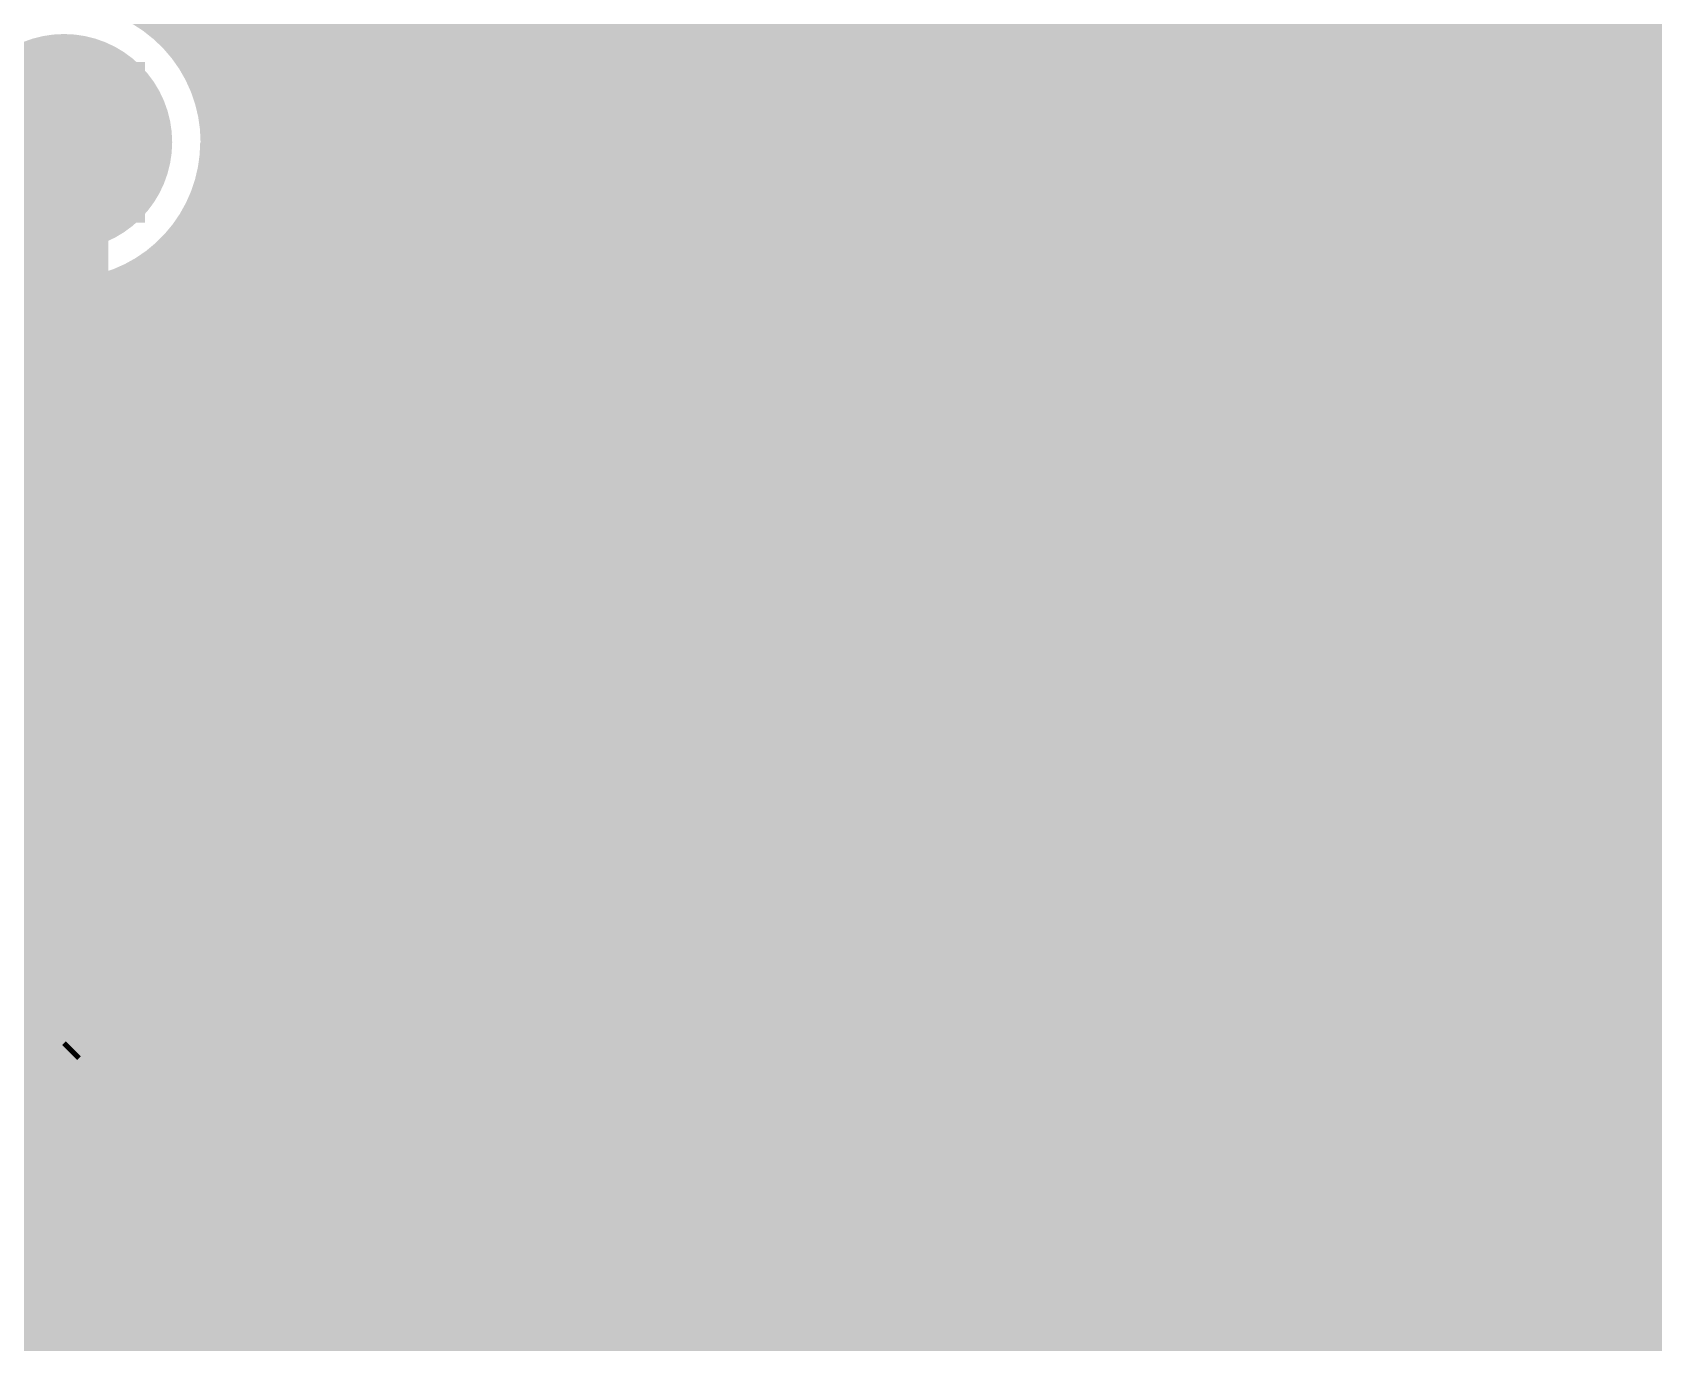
# Model space of a CAD drawing. Extents: x -5 to 208, y -5 to 206.
# Drawn here: x 170.14 to 181.75, y 192.33 to 201.72 of the extents above; entities that cross this region are included whole.
import ezdxf

# ---------------------------------------------------------------- set-up
doc = ezdxf.new("R2010")
doc.units = 0
doc.header["$MEASUREMENT"] = 0
doc.layers.get('0').update_dxf_attribs({"linetype": 'CONTINUOUS'})
for name, color, linetype in [('22-301-0_BOT', 7, 'CONTINUOUS'), ('22-301-0_DRD', 7, 'CONTINUOUS'), ('22-301-0_IN1', 1, 'CONTINUOUS'), ('22-301-0_IN2', 4, 'CONTINUOUS'), ('22-301-0_SMB', 3, 'CONTINUOUS'), ('22-301-0_SMT', 5, 'CONTINUOUS'), ('22-301-0_SST', 10, 'CONTINUOUS'), ('22-301-0_TOP', 14, 'CONTINUOUS'), ('THRUHOLE_TAP', 11, 'CONTINUOUS')]:
    doc.layers.add(name, color=color, linetype=linetype)

# ---------------------------------------------------------------- blocks, each defined once
blk = doc.blocks.new('ROUND_31')
at = {"const_width": 0.7747}
blk.add_lwpolyline([(-0.38735, 0, 1), (0.38735, 0, 1)], format="xyb", close=True, dxfattribs=at)
blk = doc.blocks.new('ROUND_66')
at = {"const_width": 0.35052}
blk.add_lwpolyline([(-0.17526, 0, 1), (0.17526, 0, 1)], format="xyb", close=True, dxfattribs=at)
blk = doc.blocks.new('ROUND_69')
at = {"const_width": 0.35052}
blk.add_lwpolyline([(-0.17526, 0, 1), (0.17526, 0, 1)], format="xyb", close=True, dxfattribs=at)
blk = doc.blocks.new('RECTANGLE_5')
blk.add_solid([(0.4064, 0.4826), (0.4064, -0.4826), (-0.4064, 0.4826), (-0.4064, -0.4826)])
blk = doc.blocks.new('RECTANGLE_6')
blk.add_solid([(0.4826, 0.4064), (0.4826, -0.4064), (-0.4826, 0.4064), (-0.4826, -0.4064)])
blk = doc.blocks.new('RECTANGLE_15')
blk.add_solid([(1.0795, 1.3716), (1.0795, -1.3716), (-1.0795, 1.3716), (-1.0795, -1.3716)])
blk = doc.blocks.new('RECTANGLE_33')
blk.add_solid([(0.29972, 0.52451), (0.29972, -0.52451), (-0.29972, 0.52451), (-0.29972, -0.52451)])
blk = doc.blocks.new('ROUND_74')
at = {"const_width": 0.10033}
blk.add_lwpolyline([(-0.050164, 0, 1), (0.050164, 0, 1)], format="xyb", close=True, dxfattribs=at)
blk = doc.blocks.new('ROUND_79')
at = {"const_width": 0.40005}
blk.add_lwpolyline([(-0.200024, 0, 1), (0.200024, 0, 1)], format="xyb", close=True, dxfattribs=at)

msp = doc.modelspace()

# ---------------------------------------------------------------- linework, layer by layer
at = {"layer": '22-301-0_BOT'}
for points, const_width in [([(171.47286, 203.073), (171.47286, 201.82586)], 0.254), ([(171.6024, 203.073), (171.6024, 190.2587)], 0.254), ([(171.831, 203.073), (171.831, 190.2587)], 0.254), ([(172.0596, 203.073), (172.0596, 190.2587)], 0.254), ([(172.2882, 203.073), (172.2882, 190.2587)], 0.254), ([(172.5168, 203.073), (172.5168, 190.2587)], 0.254), ([(172.7454, 203.073), (172.7454, 190.2587)], 0.254), ([(172.974, 203.073), (172.974, 190.2587)], 0.254), ([(173.2026, 203.073), (173.2026, 190.2587)], 0.254), ([(173.4312, 203.073), (173.4312, 190.2587)], 0.254), ([(173.6598, 203.073), (173.6598, 190.2587)], 0.254), ([(173.8884, 203.073), (173.8884, 190.2587)], 0.254), ([(174.117, 203.073), (174.117, 190.2587)], 0.254), ([(174.3456, 203.073), (174.3456, 190.2587)], 0.254), ([(174.5742, 203.073), (174.5742, 190.2587)], 0.254), ([(174.8028, 203.073), (174.8028, 190.2587)], 0.254), ([(175.0314, 203.073), (175.0314, 190.2587)], 0.254), ([(175.26, 203.073), (175.26, 190.2587)], 0.254), ([(175.4886, 203.073), (175.4886, 190.2587)], 0.254), ([(175.7172, 203.073), (175.7172, 190.4746)], 0.254), ([(175.9458, 203.073), (175.9458, 190.7032)], 0.254), ([(176.1744, 203.073), (176.1744, 190.9318)], 0.254), ([(176.403, 203.073), (176.403, 191.1604)], 0.254), ([(176.6316, 203.073), (176.6316, 191.389)], 0.254), ([(176.8602, 203.073), (176.8602, 191.6176)], 0.254), ([(177.0888, 203.073), (177.0888, 191.8462)], 0.254), ([(177.3174, 203.073), (177.3174, 192.0748)], 0.254), ([(177.546, 203.073), (177.546, 192.3034)], 0.254), ([(177.7746, 203.073), (177.7746, 192.532)], 0.254), ([(178.0032, 203.073), (178.0032, 192.7606)], 0.254), ([(178.2318, 203.073), (178.2318, 192.9892)], 0.254), ([(178.4604, 203.073), (178.4604, 193.2178)], 0.254), ([(178.689, 203.073), (178.689, 193.38036)], 0.254), ([(178.9176, 203.073), (178.9176, 193.4337)], 0.254), ([(179.1462, 203.073), (179.1462, 193.4337)], 0.254), ([(179.3748, 203.073), (179.3748, 193.4337)], 0.254), ([(179.6034, 203.073), (179.6034, 193.4337)], 0.254), ([(179.832, 203.073), (179.832, 193.4337)], 0.254), ([(180.0606, 203.073), (180.0606, 193.4337)], 0.254), ([(180.2892, 203.073), (180.2892, 193.4337)], 0.254), ([(180.5178, 203.073), (180.5178, 193.4337)], 0.254), ([(180.7464, 203.073), (180.7464, 193.4337)], 0.254), ([(180.975, 203.073), (180.975, 193.4337)], 0.254), ([(181.2036, 203.073), (181.2036, 193.4337)], 0.254), ([(181.4322, 203.073), (181.4322, 193.4337)], 0.254), ([(181.6608, 203.073), (181.6608, 193.4337)], 0.254), ([(171.47286, 201.82586), (171.01566, 201.82586)], 0.254), ([(195.834, 201.803), (171.0436, 201.803)], 0.254), ([(171.1452, 201.82586), (171.1452, 201.7141)], 0.254), ([(171.3738, 201.82586), (171.3738, 201.38644)], 0.254), ([(195.834, 201.5744), (171.26458, 201.5744)], 0.254), ([(195.834, 201.3458), (171.39158, 201.3458)], 0.254), ([(195.834, 201.1172), (171.45762, 201.1172)], 0.254), ([(195.834, 200.8886), (171.47286, 200.8886)], 0.254), ([(195.834, 200.66), (171.43984, 200.66)], 0.254), ([(171.3738, 200.47204), (171.3738, 190.2587)], 0.254), ([(195.834, 200.4314), (171.35348, 200.4314)], 0.254), ([(171.1452, 200.14438), (171.1452, 190.2587)], 0.254), ([(195.834, 200.2028), (171.19854, 200.2028)], 0.254), ([(170.9166, 199.97166), (170.9166, 190.2587)], 0.254), ([(195.834, 199.9742), (170.92168, 199.9742)], 0.254), ([(170.2308, 199.8345), (170.2308, 190.2587)], 0.254), ([(170.4594, 199.82942), (170.4594, 190.2587)], 0.254), ([(170.688, 199.8726), (170.688, 190.2587)], 0.254), ([(195.834, 199.7456), (109.5502, 199.7456)], 0.254), ([(195.834, 199.517), (109.26318, 199.517)], 0.254), ([(195.834, 199.2884), (109.21746, 199.2884)], 0.254), ([(195.834, 199.0598), (109.5248, 199.0598)], 0.254), ([(195.834, 198.8312), (109.70768, 198.8312)], 0.254), ([(195.834, 198.6026), (109.82198, 198.6026)], 0.254), ([(195.834, 198.374), (109.89056, 198.374)], 0.254), ([(195.834, 198.1454), (109.91342, 198.1454)], 0.254), ([(195.834, 197.9168), (109.89818, 197.9168)], 0.254), ([(195.834, 197.6882), (109.8423, 197.6882)], 0.254), ([(195.834, 197.4596), (109.73816, 197.4596)], 0.254), ([(195.834, 197.231), (109.57306, 197.231)], 0.254), ([(195.834, 197.0024), (109.30382, 197.0024)], 0.254), ([(195.834, 196.7738), (106.6927, 196.7738)], 0.254), ([(195.834, 196.5452), (106.6927, 196.5452)], 0.254), ([(195.834, 196.3166), (106.6927, 196.3166)], 0.254), ([(195.834, 196.088), (106.6927, 196.088)], 0.254), ([(195.834, 195.8594), (106.6927, 195.8594)], 0.254), ([(195.834, 195.6308), (106.6927, 195.6308)], 0.254), ([(195.834, 195.4022), (106.6927, 195.4022)], 0.254), ([(202.057, 195.1736), (106.6927, 195.1736)], 0.254), ([(202.057, 194.945), (106.6927, 194.945)], 0.254), ([(202.057, 194.7164), (106.6927, 194.7164)], 0.254), ([(202.057, 194.4878), (106.6927, 194.4878)], 0.254), ([(202.057, 194.2592), (106.6927, 194.2592)], 0.254), ([(202.057, 194.0306), (106.6927, 194.0306)], 0.254), ([(202.057, 193.802), (106.6927, 193.802)], 0.254), ([(133.985, 190.5), (162.433, 190.5), (163.322, 189.611), (175.768, 189.611), (178.943, 192.786), (203.2, 192.786), (203.962, 193.548)], 0.635), ([(202.057, 193.5734), (106.6927, 193.5734)], 0.254), ([(202.057, 193.4337), (178.943, 193.4337)], 0.254), ([(178.61534, 193.3448), (106.72318, 193.3448)], 0.254), ([(178.47818, 193.23558), (175.49876, 190.2587)], 0.254), ([(178.35626, 193.1162), (106.70032, 193.1162)], 0.254), ([(178.12766, 192.8876), (106.58856, 192.8876)], 0.254), ([(177.89906, 192.659), (106.2863, 192.659)], 0.254), ([(177.67046, 192.4304), (104.14508, 192.4304)], 0.254)]:
    msp.add_lwpolyline(points, dxfattribs=dict(at, const_width=const_width))
at = {"layer": '22-301-0_BOT', "const_width": 0.254}
for points in [[(171.47286, 200.92924, 0.2408009), (171.01496, 201.82489)], [(170.36796, 199.82688, 0.4142136), (171.47032, 200.92924)], [(169.3672, 200.46188, 0.2913182), (170.36796, 199.82434)], [(178.943, 193.4337, 0.1989129), (178.48501, 193.24399)], [(178.943, 193.4337, 0.1989129), (178.48501, 193.24399)]]:
    msp.add_lwpolyline(points, format="xyb", dxfattribs=at)
at = {"layer": '22-301-0_DRD', "const_width": 0.254}
for points in [[(170.36796, 201.56424), (170.36796, 200.29424)], [(171.00296, 200.92924), (169.73296, 200.92924)], [(174.371, 200.66), (173.99, 200.279)], [(174.879, 200.66), (174.371, 200.66)], [(175.26, 200.279), (174.879, 200.66)], [(173.99, 200.279), (173.99, 199.771)], [(175.26, 199.771), (175.26, 200.279)], [(173.99, 199.771), (174.371, 199.39)], [(174.879, 199.39), (175.26, 199.771)], [(174.371, 199.39), (174.879, 199.39)], [(173.8122, 194.818), (173.4312, 194.437)], [(173.8122, 194.818), (173.4312, 194.437)], [(173.8122, 194.818), (173.4312, 194.437)], [(174.3202, 194.818), (173.8122, 194.818)], [(174.3202, 194.818), (173.8122, 194.818)], [(174.3202, 194.818), (173.8122, 194.818)], [(174.7012, 194.437), (174.3202, 194.818)], [(174.7012, 194.437), (174.3202, 194.818)], [(174.7012, 194.437), (174.3202, 194.818)], [(175.768, 194.818), (175.387, 194.437)], [(175.768, 194.818), (175.387, 194.437)], [(176.276, 194.818), (175.768, 194.818)], [(176.276, 194.818), (175.768, 194.818)], [(176.657, 194.437), (176.276, 194.818)], [(176.657, 194.437), (176.276, 194.818)], [(173.4312, 194.437), (173.4312, 193.929)], [(173.4312, 194.437), (173.4312, 193.929)], [(173.4312, 194.437), (173.4312, 193.929)], [(174.7012, 193.929), (174.7012, 194.437)], [(174.7012, 193.929), (174.7012, 194.437)], [(174.7012, 193.929), (174.7012, 194.437)], [(175.387, 194.437), (175.387, 193.929)], [(175.387, 194.437), (175.387, 193.929)], [(176.657, 193.929), (176.657, 194.437)], [(176.657, 193.929), (176.657, 194.437)], [(173.4312, 193.929), (173.8122, 193.548)], [(173.4312, 193.929), (173.8122, 193.548)], [(173.4312, 193.929), (173.8122, 193.548)], [(174.3202, 193.548), (174.7012, 193.929)], [(174.3202, 193.548), (174.7012, 193.929)], [(174.3202, 193.548), (174.7012, 193.929)], [(175.387, 193.929), (175.768, 193.548)], [(175.387, 193.929), (175.768, 193.548)], [(176.276, 193.548), (176.657, 193.929)], [(176.276, 193.548), (176.657, 193.929)], [(173.8122, 193.548), (174.3202, 193.548)], [(173.8122, 193.548), (174.3202, 193.548)], [(173.8122, 193.548), (174.3202, 193.548)], [(175.768, 193.548), (176.276, 193.548)], [(175.768, 193.548), (176.276, 193.548)]]:
    msp.add_lwpolyline(points, dxfattribs=at)
at = {"layer": '22-301-0_IN1', "const_width": 0.254}
for points in [[(171.6532, 203.327), (171.6532, 167.259)], [(171.8818, 203.327), (171.8818, 167.259)], [(172.1104, 203.327), (172.1104, 167.259)], [(172.339, 203.327), (172.339, 167.259)], [(172.5676, 203.327), (172.5676, 167.259)], [(172.7962, 203.327), (172.7962, 167.259)], [(173.0248, 203.327), (173.0248, 169.8625)], [(173.2534, 203.327), (173.2534, 170.16476)], [(173.482, 203.327), (173.482, 170.27652)], [(173.7106, 203.327), (173.7106, 170.29938)], [(173.9392, 203.327), (173.9392, 170.24096)], [(174.1678, 203.327), (174.1678, 170.07332)], [(174.3964, 203.327), (174.3964, 167.259)], [(174.625, 203.327), (174.625, 167.259)], [(174.8536, 203.327), (174.8536, 167.259)], [(175.0822, 203.327), (175.0822, 167.259)], [(175.3108, 203.327), (175.3108, 167.259)], [(175.5394, 203.327), (175.5394, 167.259)], [(175.768, 203.327), (175.768, 167.259)], [(175.9966, 203.327), (175.9966, 167.259)], [(176.2252, 203.327), (176.2252, 167.259)], [(176.4538, 203.327), (176.4538, 167.259)], [(176.6824, 203.327), (176.6824, 167.259)], [(176.911, 203.327), (176.911, 167.259)], [(177.1396, 203.327), (177.1396, 164.846)], [(177.3682, 203.327), (177.3682, 164.846)], [(177.5968, 203.327), (177.5968, 164.846)], [(177.8254, 203.327), (177.8254, 170.00728)], [(178.054, 203.327), (178.054, 170.21556)], [(178.2826, 203.327), (178.2826, 170.29176)], [(178.5112, 203.327), (178.5112, 170.28922)], [(178.7398, 203.327), (178.7398, 170.20032)], [(178.9684, 203.327), (178.9684, 169.96918)], [(179.197, 203.327), (179.197, 164.846)], [(179.4256, 203.327), (179.4256, 164.846)], [(179.6542, 203.327), (179.6542, 164.846)], [(179.8828, 203.327), (179.8828, 164.846)], [(180.1114, 203.327), (180.1114, 164.846)], [(180.34, 203.327), (180.34, 178.74488)], [(180.5686, 203.327), (180.5686, 178.95316)], [(180.7972, 203.327), (180.7972, 179.02936)], [(181.0258, 203.327), (181.0258, 179.02682)], [(181.2544, 203.327), (181.2544, 178.93792)], [(181.483, 203.327), (181.483, 178.70678)], [(181.7116, 203.327), (181.7116, 164.846)], [(171.4246, 202.60564), (171.4246, 201.25182)], [(171.196, 202.1967), (171.196, 201.66076)], [(197.1548, 201.7522), (171.10456, 201.7522)], [(197.3834, 201.5236), (171.30014, 201.5236)], [(197.612, 201.295), (171.40936, 201.295)], [(197.8406, 201.0664), (171.46524, 201.0664)], [(198.0692, 200.8378), (171.46778, 200.8378)], [(198.2978, 200.6092), (171.4246, 200.6092)], [(171.4246, 200.60666), (171.4246, 167.259)], [(198.5264, 200.3806), (171.32554, 200.3806)], [(198.755, 200.152), (171.15282, 200.152)], [(171.196, 200.19772), (171.196, 167.259)], [(170.9674, 200.00214), (170.9674, 167.259)], [(170.7388, 199.89038), (170.7388, 167.259)], [(198.9836, 199.9234), (170.82262, 199.9234)], [(170.053, 199.8726), (170.053, 167.259)], [(170.2816, 199.82942), (170.2816, 167.259)], [(170.5102, 199.8345), (170.5102, 167.259)], [(199.2122, 199.6948), (109.4994, 199.6948)], [(199.4408, 199.4662), (109.1692, 199.4662)], [(199.644, 199.2376), (109.30382, 199.2376)], [(199.644, 199.009), (109.57306, 199.009)], [(199.644, 198.7804), (109.73816, 198.7804)], [(199.644, 198.5518), (109.8423, 198.5518)], [(199.644, 198.3232), (109.89818, 198.3232)], [(199.644, 198.0946), (109.91342, 198.0946)], [(199.644, 197.866), (109.89056, 197.866)], [(199.644, 197.6374), (109.82198, 197.6374)], [(199.644, 197.4088), (109.70768, 197.4088)], [(199.644, 197.1802), (109.5248, 197.1802)], [(199.644, 196.9516), (109.21746, 196.9516)], [(199.644, 196.723), (71.53402, 196.723)], [(199.644, 196.4944), (71.53656, 196.4944)], [(199.644, 196.2658), (71.46036, 196.2658)], [(199.644, 196.0372), (71.25208, 196.0372)], [(199.644, 195.8086), (67.691, 195.8086)], [(199.644, 195.58), (67.691, 195.58)], [(199.644, 195.3514), (67.691, 195.3514)], [(199.644, 195.1228), (98.81108, 195.1228)], [(199.644, 194.8942), (99.01936, 194.8942)], [(199.644, 194.6656), (99.09556, 194.6656)], [(199.644, 194.437), (99.09302, 194.437)], [(199.644, 194.2084), (99.00412, 194.2084)], [(199.644, 193.9798), (98.77298, 193.9798)], [(199.644, 193.7512), (106.54792, 193.7512)], [(199.644, 193.5226), (106.68508, 193.5226)], [(199.644, 193.294), (106.72572, 193.294)], [(199.644, 193.0654), (106.68508, 193.0654)], [(199.644, 192.8368), (106.54792, 192.8368)], [(199.644, 192.6082), (104.18318, 192.6082)], [(199.644, 192.3796), (104.12476, 192.3796)]]:
    msp.add_lwpolyline(points, dxfattribs=at)
for points in [[(171.47286, 200.92924, 0.2907538), (170.83786, 201.93)], [(170.36796, 199.82688, 0.4142136), (171.47032, 200.92924)], [(169.3672, 200.46188, 0.2913182), (170.36796, 199.82434)]]:
    msp.add_lwpolyline(points, format="xyb", dxfattribs=at)
at = {"layer": '22-301-0_IN2', "const_width": 0.254}
for points in [[(171.6532, 205.232), (171.6532, 179.9082)], [(171.8818, 205.232), (171.8818, 179.9082)], [(172.1104, 205.232), (172.1104, 179.9082)], [(172.339, 205.232), (172.339, 179.9082)], [(172.5676, 205.232), (172.5676, 179.9082)], [(172.7962, 205.232), (172.7962, 179.9082)], [(173.0248, 205.232), (173.0248, 179.9082)], [(173.2534, 205.232), (173.2534, 179.9082)], [(173.482, 205.232), (173.482, 179.9082)], [(173.7106, 205.232), (173.7106, 179.9082)], [(173.9392, 205.232), (173.9392, 179.9082)], [(174.1678, 205.232), (174.1678, 179.9082)], [(174.3964, 205.232), (174.3964, 179.9082)], [(174.625, 205.232), (174.625, 179.9082)], [(174.8536, 205.232), (174.8536, 179.9082)], [(175.0822, 205.232), (175.0822, 179.9082)], [(175.3108, 205.232), (175.3108, 179.9082)], [(176.911, 205.232), (176.911, 179.9082)], [(177.1396, 205.232), (177.1396, 179.9082)], [(177.3682, 205.232), (177.3682, 179.9082)], [(177.5968, 205.232), (177.5968, 179.9082)], [(177.8254, 205.232), (177.8254, 179.9082)], [(178.054, 205.232), (178.054, 179.9082)], [(178.2826, 205.232), (178.2826, 179.9082)], [(178.5112, 205.232), (178.5112, 179.9082)], [(178.7398, 205.232), (178.7398, 179.9082)], [(178.9684, 205.232), (178.9684, 179.9082)], [(179.197, 205.232), (179.197, 179.9082)], [(179.4256, 205.232), (179.4256, 179.9082)], [(179.6542, 205.232), (179.6542, 179.9082)], [(179.8828, 205.232), (179.8828, 179.9082)], [(180.1114, 205.232), (180.1114, 179.9082)], [(180.34, 205.232), (180.34, 179.9082)], [(180.5686, 205.232), (180.5686, 179.9082)], [(180.7972, 205.232), (180.7972, 179.9082)], [(181.0258, 205.232), (181.0258, 179.9082)], [(181.2544, 205.232), (181.2544, 179.9082)], [(181.483, 205.232), (181.483, 179.9082)], [(181.7116, 205.232), (181.7116, 179.9082)], [(175.5394, 204.76464), (175.5394, 179.9082)], [(176.6824, 204.44714), (176.6824, 179.9082)], [(175.768, 204.40142), (175.768, 179.9082)], [(176.4538, 204.29728), (176.4538, 179.9082)], [(175.9966, 204.27696), (175.9966, 179.9082)], [(176.2252, 204.24648), (176.2252, 179.9082)], [(171.4246, 202.60564), (171.4246, 201.25182)], [(171.196, 202.1967), (171.196, 201.66076)], [(199.644, 201.676), (171.1833, 201.676)], [(199.644, 201.4474), (171.34332, 201.4474)], [(199.644, 201.2188), (171.43476, 201.2188)], [(199.644, 200.9902), (171.47032, 200.9902)], [(199.644, 200.7616), (171.46016, 200.7616)], [(171.4246, 200.60666), (171.4246, 179.9082)], [(199.644, 200.533), (171.3992, 200.533)], [(199.644, 200.3044), (171.27728, 200.3044)], [(171.196, 200.19772), (171.196, 179.9082)], [(170.9674, 200.00214), (170.9674, 179.9082)], [(199.644, 200.0758), (171.069, 200.0758)], [(170.7388, 199.89038), (170.7388, 179.9082)], [(170.15206, 199.8472), (168.58488, 199.8472)], [(170.053, 199.8726), (170.053, 179.9082)], [(170.2816, 199.82942), (170.2816, 179.9082)], [(170.5102, 199.8345), (170.5102, 179.9082)], [(199.644, 199.8472), (170.58386, 199.8472)], [(199.644, 199.6186), (109.4105, 199.6186)], [(199.644, 199.39), (108.97616, 199.39)], [(199.644, 199.1614), (109.4105, 199.1614)], [(199.644, 198.9328), (109.63656, 198.9328)], [(199.644, 198.7042), (109.7788, 198.7042)], [(199.644, 198.4756), (109.86516, 198.4756)], [(199.644, 198.247), (109.90834, 198.247)], [(199.644, 198.0184), (109.91088, 198.0184)], [(199.644, 197.7898), (109.87278, 197.7898)], [(199.644, 197.5612), (109.7915, 197.5612)], [(199.644, 197.3326), (109.65434, 197.3326)], [(199.644, 197.104), (109.44098, 197.104)], [(199.644, 196.8754), (109.05236, 196.8754)], [(199.644, 196.6468), (71.54418, 196.6468)], [(199.644, 196.4182), (71.52132, 196.4182)], [(199.644, 196.1896), (71.40956, 196.1896)], [(199.644, 195.961), (71.1073, 195.961)], [(199.644, 195.7324), (67.691, 195.7324)], [(199.644, 195.5038), (67.691, 195.5038)], [(199.644, 195.2752), (67.691, 195.2752)], [(199.644, 195.0466), (98.90252, 195.0466)], [(199.644, 194.818), (99.05492, 194.818)], [(199.644, 194.5894), (99.10318, 194.5894)], [(199.644, 194.3608), (99.0727, 194.3608)], [(199.644, 194.1322), (98.95078, 194.1322)], [(199.644, 193.9036), (106.34472, 193.9036)], [(199.644, 193.675), (106.60888, 193.675)], [(199.644, 193.4464), (106.70794, 193.4464)], [(199.644, 193.2178), (106.72064, 193.2178)], [(199.644, 192.9892), (106.65206, 192.9892)], [(199.644, 192.7606), (106.46664, 192.7606)], [(199.644, 192.532), (104.17302, 192.532)], [(199.644, 192.3034), (104.08412, 192.3034)]]:
    msp.add_lwpolyline(points, dxfattribs=at)
for points in [[(171.47286, 200.92924, 0.2907538), (170.83786, 201.93)], [(170.36796, 199.82688, 0.4142136), (171.47032, 200.92924)], [(169.3672, 200.46188, 0.2913182), (170.36796, 199.82434)]]:
    msp.add_lwpolyline(points, format="xyb", dxfattribs=at)
at = {"layer": '22-301-0_SST'}
for points, const_width in [([(171.8691, 204.92974), (160.37052, 204.92974), (160.37052, 199.17918), (172.36948, 199.17918), (172.36948, 204.92974), (171.8691, 204.92974)], 0.19812), ([(175.4505, 200.4695), (175.4505, 203.3905), (173.8122, 203.3905), (173.8122, 200.4695), (175.4505, 200.4695)], 0.1524), ([(174.68342, 201.68108), (174.68342, 201.32548), (174.51324, 201.26706), (174.34306, 201.26706), (174.17542, 201.32548), (174.17542, 201.68108), (174.34306, 201.7395), (174.51324, 201.7395), (175.19142, 201.50328)], 0.1524), ([(177.09642, 201.27468), (176.7586, 201.27468), (176.08042, 201.51344), (176.7586, 201.74966), (177.09642, 201.74966)], 0.1524), ([(170.87342, 201.42962), (169.87266, 200.42886)], 0.14986), ([(170.87342, 200.42886), (170.87342, 201.42962), (169.87266, 201.42962), (169.87266, 200.42886), (170.87342, 200.42886)], 0.14986), ([(169.87266, 201.42962), (170.87342, 200.42886)], 0.14986), ([(172.1358, 200.92924), (172.1358, 199.67702)], 0.14986), ([(172.38726, 200.92924), (172.1358, 200.92924)], 0.14986), ([(172.20692, 200.92924), (172.20692, 199.67702)], 0.14986), ([(172.34154, 200.92924), (172.34154, 199.67702)], 0.14986), ([(172.38726, 200.92924), (172.38726, 199.67702)], 0.14986), ([(176.92878, 200.43648), (177.09642, 200.49744), (177.09642, 200.85304), (176.92878, 200.91146), (176.7586, 200.91146), (176.58842, 200.85304), (176.58842, 200.49744), (176.42078, 200.43648), (176.2506, 200.43648), (176.08042, 200.49744), (176.08042, 200.85304), (176.2506, 200.91146)], 0.1524), ([(172.38726, 200.82002), (172.1358, 200.82002)], 0.14986), ([(172.38726, 200.68794), (172.1358, 200.68794)], 0.14986), ([(172.38726, 200.55332), (172.1358, 200.55332)], 0.14986), ([(172.38726, 200.4187), (172.1358, 200.4187)], 0.14986), ([(172.38726, 200.28408), (172.1358, 200.28408)], 0.14986), ([(172.38726, 200.14946), (172.1358, 200.14946)], 0.14986), ([(176.08042, 199.59828), (176.08042, 200.07326), (176.7586, 199.59828), (176.92878, 199.59828), (177.09642, 199.65924), (177.09642, 200.01484), (176.92878, 200.07326)], 0.1524), ([(172.38726, 200.01738), (172.1358, 200.01738)], 0.14986), ([(172.38726, 199.88276), (172.1358, 199.88276)], 0.14986), ([(172.38726, 199.74814), (172.1358, 199.74814)], 0.14986), ([(160.37052, 199.67956), (172.36948, 199.67956)], 0.14986), ([(172.38726, 199.67702), (172.1358, 199.67702)], 0.14986), ([(176.58842, 199.17664), (176.58842, 198.82104), (176.42078, 198.76008), (176.2506, 198.76008), (176.08042, 198.82104), (176.08042, 199.17664), (176.2506, 199.23506), (176.42078, 199.23506), (177.09642, 198.99884)], 0.1524), ([(170.37304, 199.17918), (169.37228, 199.17918), (169.37228, 198.92772), (163.36772, 198.92772), (163.36772, 199.17918)], 0.19812), ([(171.62526, 199.17918), (171.12488, 199.17918), (171.12488, 198.92772)], 0.14986), ([(171.62526, 199.13346), (171.12488, 199.13346)], 0.14986), ([(171.19346, 199.17918), (171.19346, 198.92772)], 0.14986), ([(171.32808, 199.17918), (171.32808, 198.92772)], 0.14986), ([(171.4627, 199.17918), (171.4627, 198.92772)], 0.14986), ([(171.59732, 199.17918), (171.59732, 198.92772)], 0.14986), ([(171.62526, 199.17918), (171.62526, 198.92772)], 0.14986), ([(171.62526, 198.99884), (171.12488, 198.99884)], 0.14986), ([(171.62526, 198.92772), (171.12488, 198.92772)], 0.14986), ([(171.79544, 194.21856), (176.149, 194.21602), (177.7873, 194.21602), (177.7873, 198.21398), (170.6626, 198.2216), (170.2054, 197.7644), (170.2054, 194.564), (170.6372, 194.2084), (171.79544, 194.21856)], 0.1524), ([(173.1772, 194.2592), (173.1772, 198.1962)], 0.1524), ([(170.434, 197.9422), (170.2562, 197.7644)], 0.1524), ([(170.434, 197.8406), (170.3324, 197.8406)], 0.1524), ([(170.3578, 197.866), (170.3578, 194.48018)], 0.1524), ([(170.434, 197.9422), (170.434, 194.437)], 0.1524), ([(170.2562, 197.7644), (170.2562, 194.564), (170.4086, 194.437), (170.4594, 194.3608), (170.5102, 194.31)], 0.1524), ([(179.7685, 196.48932), (179.7685, 197.12432), (179.451, 197.75932), (179.24018, 197.75932), (178.92268, 197.12432), (178.92268, 196.48932)], 0.254), ([(181.229, 197.5485), (181.12232, 197.75932), (180.48732, 197.75932), (180.38318, 197.5485), (180.38318, 197.33768), (180.48732, 197.12432), (181.12232, 197.12432), (181.229, 196.9135), (181.229, 196.70268), (181.12232, 196.48932), (180.48732, 196.48932), (180.38318, 196.70268)], 0.254), ([(182.6895, 197.5485), (182.58282, 197.75932), (181.94782, 197.75932), (181.84368, 197.5485), (181.84368, 197.33768), (181.94782, 197.12432), (182.58282, 197.12432), (182.6895, 196.9135), (182.6895, 196.70268), (182.58282, 196.48932), (181.94782, 196.48932), (181.84368, 196.70268)], 0.254), ([(170.434, 197.70344), (170.2562, 197.70344)], 0.1524), ([(170.434, 197.56628), (170.2562, 197.56628)], 0.1524), ([(170.434, 197.42912), (170.2562, 197.42912)], 0.1524), ([(170.434, 197.29196), (170.2562, 197.29196)], 0.1524), ([(170.434, 197.1548), (170.2562, 197.1548)], 0.1524), ([(170.434, 197.01764), (170.2562, 197.01764)], 0.1524), ([(179.7685, 196.9135), (178.92268, 196.9135)], 0.254), ([(170.434, 196.88048), (170.2562, 196.88048)], 0.1524), ([(170.434, 196.74332), (170.2562, 196.74332)], 0.1524), ([(170.434, 196.60616), (170.2562, 196.60616)], 0.1524), ([(170.434, 196.469), (170.2562, 196.469)], 0.1524), ([(170.434, 196.33184), (170.2562, 196.33184)], 0.1524), ([(170.434, 196.19468), (170.2562, 196.19468)], 0.1524), ([(170.434, 196.05752), (170.2562, 196.05752)], 0.1524), ([(170.434, 195.92036), (170.2562, 195.92036)], 0.1524), ([(181.1655, 195.6435), (181.05882, 195.85432), (180.42382, 195.85432), (180.31968, 195.6435), (180.31968, 195.43268), (180.42382, 195.21932), (181.05882, 195.21932), (181.1655, 195.0085), (181.1655, 194.79768), (181.05882, 194.58432), (180.42382, 194.58432), (180.31968, 194.79768)], 0.254), ([(182.626, 194.79768), (182.51932, 194.58432), (181.88432, 194.58432), (181.78018, 194.79768), (181.78018, 195.6435), (181.88432, 195.85432), (182.51932, 195.85432), (182.626, 195.6435)], 0.254), ([(170.434, 195.7832), (170.2562, 195.7832)], 0.1524), ([(170.434, 195.64604), (170.2562, 195.64604)], 0.1524), ([(170.434, 195.50888), (170.2562, 195.50888)], 0.1524), ([(170.434, 195.37172), (170.2562, 195.37172)], 0.1524), ([(170.434, 195.23456), (170.2562, 195.23456)], 0.1524), ([(170.434, 195.0974), (170.2562, 195.0974)], 0.1524), ([(170.434, 194.96024), (170.2562, 194.96024)], 0.1524), ([(170.434, 194.82308), (170.2562, 194.82308)], 0.1524), ([(170.434, 194.68592), (170.2562, 194.68592)], 0.1524), ([(171.06646, 194.62496), (170.815, 194.62496)], 0.1524), ([(170.8912, 194.68084), (170.8912, 194.39382)], 0.1524), ([(171.02836, 194.66306), (171.02836, 194.4116)], 0.1524), ([(170.434, 194.54876), (170.27398, 194.54876)], 0.1524), ([(171.08424, 194.4878), (170.79722, 194.4878)], 0.1524), ([(170.434, 194.437), (170.4086, 194.4116)], 0.1524), ([(170.4086, 194.4116), (170.5102, 194.31)], 0.1524), ([(174.8155, 193.8655), (171.8945, 193.8655), (171.8945, 192.2272), (174.8155, 192.2272), (174.8155, 193.8655)], 0.1524), ([(175.0695, 193.8655), (175.0695, 190.9445), (176.7078, 190.9445), (176.7078, 193.8655), (175.0695, 193.8655)], 0.1524), ([(177.68316, 192.88506), (177.62474, 192.71742), (177.26914, 192.71742), (177.21072, 192.88506), (177.21072, 193.56324), (177.26914, 193.73342), (177.62474, 193.73342), (177.68316, 193.56324)], 0.1524), ([(178.52136, 192.71742), (178.04892, 192.71742), (178.52136, 193.39306), (178.52136, 193.56324), (178.46294, 193.73342), (178.10734, 193.73342), (178.04892, 193.56324)], 0.1524), ([(179.00396, 192.71742), (179.35956, 193.73342), (178.88712, 193.73342)], 0.1524), ([(180.02758, 193.25336), (179.8574, 193.31432), (179.8574, 193.66992), (180.02758, 193.72834), (180.70576, 193.72834), (180.8734, 193.66992), (180.8734, 193.31432), (180.70576, 193.25336)], 0.1524), ([(171.42968, 193.3194), (171.42968, 193.3702), (171.37888, 193.3702), (168.97858, 193.3702), (168.93032, 193.3702), (168.93032, 193.3194)], 0.1524), ([(171.42968, 193.3194), (171.42968, 190.2206)], 0.1524), ([(179.8574, 192.41516), (179.8574, 192.89014), (180.53558, 192.41516), (180.70576, 192.41516), (180.8734, 192.47612), (180.8734, 192.83172), (180.70576, 192.89014)], 0.1524)]:
    msp.add_lwpolyline(points, dxfattribs=dict(at, const_width=const_width))
at = {"layer": '22-301-0_SST', "const_width": 0.1524}
for points in [[(170.942, 194.691, 0.4142136), (170.7896, 194.5386)], [(171.0944, 194.5386, 0.4142136), (170.942, 194.691)], [(170.7896, 194.5386, 0.4142136), (170.942, 194.3862)], [(170.942, 194.3862, 0.4142136), (171.0944, 194.5386)], [(171.42968, 193.3194, 0.4142136), (171.37888, 193.3702)]]:
    msp.add_lwpolyline(points, format="xyb", dxfattribs=at)
at = {"layer": '22-301-0_TOP'}
for points, const_width in [([(178.3334, 205.867), (178.3334, 189.8396)], 0.254), ([(178.562, 205.867), (178.562, 189.8396)], 0.254), ([(176.1998, 196.215), (176.1998, 204.9272)], 1.27), ([(176.1998, 196.215), (176.1998, 204.9272)], 1.27), ([(177.3428, 204.84592), (177.3428, 198.0946)], 0.254), ([(177.419, 204.84846), (177.419, 198.0946)], 0.254), ([(177.6476, 204.84846), (177.6476, 198.0946)], 0.254), ([(177.8762, 204.84846), (177.8762, 189.8396)], 0.254), ([(178.1048, 204.851), (178.1048, 189.8396)], 0.254), ([(173.3042, 203.7334), (173.3042, 198.0946)], 0.254), ([(173.5328, 203.5048), (173.5328, 194.0306)], 0.254), ([(171.7802, 196.215), (172.466, 196.9008), (172.466, 202.184), (171.71924, 202.92822), (170.36796, 202.92822)], 0.635), ([(178.7906, 203.09332), (178.7906, 189.8396)], 0.254), ([(179.0192, 203.09332), (179.0192, 189.8396)], 0.254), ([(179.2478, 203.09332), (179.2478, 185.9915)], 0.254), ([(179.4764, 203.09332), (179.4764, 186.10326)], 0.254), ([(179.705, 203.09332), (179.705, 186.33186)], 0.254), ([(179.9336, 203.09332), (179.9336, 186.56046)], 0.254), ([(180.1622, 203.09332), (180.1622, 186.78906)], 0.254), ([(180.3908, 203.09332), (180.3908, 187.01766)], 0.254), ([(180.6194, 203.09332), (180.6194, 187.24626)], 0.254), ([(180.848, 203.09332), (180.848, 187.47486)], 0.254), ([(181.0766, 203.09332), (181.0766, 187.70346)], 0.254), ([(181.3052, 203.09332), (181.3052, 187.93206)], 0.254), ([(181.5338, 203.09332), (181.5338, 188.08192)], 0.254), ([(181.58968, 203.09332), (181.58968, 200.68032)], 0.254), ([(173.2915, 202.184), (173.2915, 198.0946)], 0.254), ([(173.6344, 202.1332), (173.6344, 201.7268)], 0.254), ([(173.6344, 201.6252), (173.2915, 201.6252)], 0.254), ([(173.6344, 201.7268), (173.6344, 200.3044)], 0.254), ([(181.58968, 201.6252), (177.3428, 201.6252)], 0.254), ([(173.6344, 201.3966), (173.2915, 201.3966)], 0.254), ([(174.625, 201.2188), (174.625, 200.025)], 0.635), ([(181.58968, 201.3966), (177.3428, 201.3966)], 0.254), ([(173.6344, 201.168), (173.2915, 201.168)], 0.254), ([(173.6344, 201.2188), (174.625, 201.2188)], 0.254), ([(174.625, 200.3044), (174.625, 201.2188)], 0.254), ([(181.58968, 201.168), (177.3428, 201.168)], 0.254), ([(166.6748, 196.215), (167.3098, 196.85), (167.3098, 196.9008), (170.36796, 199.95896), (170.36796, 200.92924)], 0.635), ([(173.6344, 200.9394), (173.2915, 200.9394)], 0.254), ([(181.58968, 200.9394), (177.3428, 200.9394)], 0.254), ([(173.6344, 200.7108), (173.2915, 200.7108)], 0.254), ([(181.58968, 200.7108), (177.3428, 200.7108)], 0.254), ([(193.71818, 200.68032), (181.58968, 200.68032)], 0.254), ([(181.7624, 200.68032), (181.7624, 188.14288)], 0.254), ([(173.6344, 200.4822), (173.2915, 200.4822)], 0.254), ([(197.739, 200.4822), (177.3428, 200.4822)], 0.254), ([(175.0568, 200.2536), (173.2915, 200.2536)], 0.254), ([(175.0568, 200.3044), (173.6344, 200.3044)], 0.254), ([(173.7614, 200.3044), (173.7614, 194.0306)], 0.254), ([(173.99, 200.3044), (173.99, 194.0306)], 0.254), ([(174.2186, 200.3044), (174.2186, 194.0306)], 0.254), ([(174.4472, 200.3044), (174.4472, 194.0306)], 0.254), ([(174.6758, 200.3044), (174.6758, 198.0946)], 0.254), ([(174.9044, 200.3044), (174.9044, 198.0946)], 0.254), ([(175.0568, 200.3044), (175.0568, 198.0946)], 0.254), ([(175.0568, 200.3044), (175.0568, 198.0946)], 0.254), ([(197.739, 200.2536), (177.3428, 200.2536)], 0.254), ([(175.0568, 200.025), (173.2915, 200.025)], 0.254), ([(197.739, 200.025), (177.3428, 200.025)], 0.254), ([(175.0568, 199.7964), (173.2915, 199.7964)], 0.254), ([(197.739, 199.7964), (177.3428, 199.7964)], 0.254), ([(175.0568, 199.5678), (173.2915, 199.5678)], 0.254), ([(197.739, 199.5678), (177.3428, 199.5678)], 0.254), ([(175.0568, 199.3392), (173.2915, 199.3392)], 0.254), ([(197.739, 199.3392), (177.3428, 199.3392)], 0.254), ([(175.0568, 199.1106), (173.2915, 199.1106)], 0.254), ([(197.739, 199.1106), (177.3428, 199.1106)], 0.254), ([(175.0568, 198.882), (173.2915, 198.882)], 0.254), ([(197.739, 198.882), (177.3428, 198.882)], 0.254), ([(175.0568, 198.6534), (173.2915, 198.6534)], 0.254), ([(197.739, 198.6534), (177.3428, 198.6534)], 0.254), ([(175.0568, 198.4248), (173.2915, 198.4248)], 0.254), ([(197.739, 198.4248), (177.3428, 198.4248)], 0.254), ([(175.0568, 198.1962), (173.2915, 198.1962)], 0.254), ([(197.739, 198.1962), (177.3428, 198.1962)], 0.254), ([(173.3677, 198.0946), (173.2915, 198.0946)], 0.254), ([(173.3677, 198.0946), (173.3677, 195.79844)], 0.254), ([(174.6123, 198.0946), (174.6123, 194.3354)], 0.254), ([(175.0568, 198.0946), (174.6123, 198.0946)], 0.254), ([(177.7873, 198.0946), (177.3428, 198.0946)], 0.254), ([(177.7873, 198.0946), (177.7873, 194.3354)], 0.254), ([(174.6123, 197.9676), (173.3677, 197.9676)], 0.254), ([(197.739, 197.9676), (177.7873, 197.9676)], 0.254), ([(174.6123, 197.739), (173.3677, 197.739)], 0.254), ([(197.739, 197.739), (177.7873, 197.739)], 0.254), ([(174.6123, 197.5104), (173.3677, 197.5104)], 0.254), ([(197.739, 197.5104), (177.7873, 197.5104)], 0.254), ([(174.6123, 197.2818), (173.3677, 197.2818)], 0.254), ([(197.739, 197.2818), (177.7873, 197.2818)], 0.254), ([(174.6123, 197.0532), (173.3677, 197.0532)], 0.254), ([(197.739, 197.0532), (177.7873, 197.0532)], 0.254), ([(174.6123, 196.8246), (173.3677, 196.8246)], 0.254), ([(197.739, 196.8246), (177.7873, 196.8246)], 0.254), ([(174.6123, 196.596), (173.3677, 196.596)], 0.254), ([(197.739, 196.596), (177.7873, 196.596)], 0.254), ([(172.6438, 193.04), (172.6438, 195.4022), (171.831, 196.215), (171.7802, 196.215)], 0.635), ([(174.6123, 196.3674), (173.3677, 196.3674)], 0.254), ([(197.739, 196.3674), (177.7873, 196.3674)], 0.254), ([(174.6123, 196.1388), (173.3677, 196.1388)], 0.254), ([(197.739, 196.1388), (177.7873, 196.1388)], 0.254), ([(174.6123, 195.9102), (173.3677, 195.9102)], 0.254), ([(200.0504, 195.9102), (177.7873, 195.9102)], 0.254), ([(174.6123, 195.6816), (173.42104, 195.6816)], 0.254), ([(200.0504, 195.6816), (177.7873, 195.6816)], 0.254), ([(174.6123, 195.453), (173.46676, 195.453)], 0.254), ([(173.4693, 195.4022), (173.4693, 194.0306)], 0.254), ([(200.0504, 195.453), (177.7873, 195.453)], 0.254), ([(174.6123, 195.2244), (173.4693, 195.2244)], 0.254), ([(200.0504, 195.2244), (177.7873, 195.2244)], 0.254), ([(174.6123, 194.9958), (173.4693, 194.9958)], 0.254), ([(200.0504, 194.9958), (177.7873, 194.9958)], 0.254), ([(174.6123, 194.7672), (173.4693, 194.7672)], 0.254), ([(200.0504, 194.7672), (177.7873, 194.7672)], 0.254), ([(174.6123, 194.5386), (173.4693, 194.5386)], 0.254), ([(200.0504, 194.5386), (177.7873, 194.5386)], 0.254), ([(200.0504, 194.31), (173.4693, 194.31)], 0.254), ([(174.0662, 194.183), (174.0662, 193.04)], 0.635), ([(174.0662, 194.183), (174.0662, 193.04)], 0.635), ([(174.0662, 193.04), (174.0662, 194.183)], 0.635), ([(177.7873, 194.3354), (174.6123, 194.3354)], 0.254), ([(174.6758, 194.3354), (174.6758, 194.0306)], 0.254), ([(174.9044, 194.3354), (174.9044, 194.0306)], 0.254), ([(175.133, 194.3354), (175.133, 194.0306)], 0.254), ([(175.3616, 194.3354), (175.3616, 194.0306)], 0.254), ([(175.5902, 194.3354), (175.5902, 194.0306)], 0.254), ([(175.895, 193.1162), (176.022, 193.2432), (176.022, 194.183)], 0.635), ([(176.022, 194.183), (176.022, 193.2432), (175.895, 193.1162)], 0.635), ([(175.8188, 194.3354), (175.8188, 194.0306)], 0.254), ([(176.0474, 194.3354), (176.0474, 194.0306)], 0.254), ([(176.276, 194.3354), (176.276, 194.0306)], 0.254), ([(176.5046, 194.3354), (176.5046, 194.0306)], 0.254), ([(176.7332, 194.3354), (176.7332, 194.0306)], 0.254), ([(176.9618, 194.3354), (176.9618, 189.8396)], 0.254), ([(177.1904, 194.3354), (177.1904, 189.8396)], 0.254), ([(177.419, 194.3354), (177.419, 189.8396)], 0.254), ([(177.6476, 194.3354), (177.6476, 189.8396)], 0.254), ([(200.0504, 194.0814), (173.4693, 194.0814)], 0.254), ([(173.5582, 194.0306), (173.4693, 194.0306)], 0.254), ([(174.9044, 194.0306), (173.5582, 194.0306)], 0.254), ([(174.0662, 194.0306), (174.0662, 193.04)], 0.254), ([(174.9806, 194.0306), (174.9044, 194.0306)], 0.254), ([(176.8856, 194.0306), (174.9806, 194.0306)], 0.254), ([(175.895, 194.0306), (175.895, 193.1162)], 0.254), ([(176.8856, 194.0306), (176.8856, 192.6082)], 0.254), ([(200.0504, 193.8528), (176.8856, 193.8528)], 0.254), ([(203.10856, 193.6242), (176.8856, 193.6242)], 0.254), ([(170.68038, 193.294), (172.3898, 193.294), (172.6438, 193.04)], 0.635), ([(203.11872, 193.3956), (176.8856, 193.3956)], 0.254), ([(203.1365, 193.167), (176.8856, 193.167)], 0.254), ([(176.8856, 193.1162), (175.895, 193.1162)], 0.254), ([(203.1365, 192.9384), (176.8856, 192.9384)], 0.254), ([(203.1365, 192.7098), (176.8856, 192.7098)], 0.254), ([(176.8856, 192.6082), (176.8856, 192.2018)], 0.254), ([(203.1365, 192.4812), (176.8856, 192.4812)], 0.254), ([(200.0504, 192.2526), (176.8856, 192.2526)], 0.254)]:
    msp.add_lwpolyline(points, dxfattribs=dict(at, const_width=const_width))
at = {"layer": '22-301-0_TOP', "const_width": 0.254}
msp.add_lwpolyline([(173.4693, 195.4022, 0.1258634), (173.36792, 195.79856)], format="xyb", dxfattribs=at)

# ---------------------------------------------------------------- block references
at = {"layer": '22-301-0_BOT'}
for name, p in [('ROUND_31', (170.36796, 200.92924)), ('ROUND_66', (174.625, 200.025)), ('ROUND_66', (174.0662, 194.183)), ('ROUND_66', (176.022, 194.183))]:
    msp.add_blockref(name, p, dxfattribs=at)
at = {"layer": '22-301-0_IN1'}
for name, p in [('ROUND_31', (170.36796, 200.92924)), ('ROUND_66', (174.625, 200.025)), ('ROUND_66', (174.0662, 194.183)), ('ROUND_66', (176.022, 194.183))]:
    msp.add_blockref(name, p, dxfattribs=at)
at = {"layer": '22-301-0_IN2'}
for name, p in [('ROUND_31', (170.36796, 200.92924)), ('ROUND_69', (174.625, 200.025)), ('ROUND_69', (174.0662, 194.183)), ('ROUND_69', (176.022, 194.183))]:
    msp.add_blockref(name, p, dxfattribs=at)
at = {"layer": '22-301-0_SMB'}
msp.add_blockref('ROUND_31', (170.36796, 200.92924), dxfattribs=at)
at = {"layer": '22-301-0_SMT'}
for name, p in [('ROUND_31', (170.36796, 200.92924)), ('RECTANGLE_6', (174.625, 201.2188)), ('RECTANGLE_15', (171.7802, 196.215)), ('RECTANGLE_15', (176.1998, 196.215)), ('RECTANGLE_33', (170.68038, 193.294)), ('RECTANGLE_5', (172.6438, 193.04)), ('RECTANGLE_5', (174.0662, 193.04)), ('RECTANGLE_6', (175.895, 193.1162))]:
    msp.add_blockref(name, p, dxfattribs=at)
at = {"layer": '22-301-0_TOP'}
for name, p in [('ROUND_31', (170.36796, 200.92924)), ('RECTANGLE_6', (174.625, 201.2188)), ('ROUND_66', (174.625, 200.025)), ('RECTANGLE_15', (171.7802, 196.215)), ('RECTANGLE_15', (176.1998, 196.215)), ('ROUND_66', (174.0662, 194.183)), ('ROUND_66', (176.022, 194.183)), ('RECTANGLE_33', (170.68038, 193.294)), ('RECTANGLE_5', (172.6438, 193.04)), ('RECTANGLE_5', (174.0662, 193.04)), ('RECTANGLE_6', (175.895, 193.1162))]:
    msp.add_blockref(name, p, dxfattribs=at)
at = {"layer": 'THRUHOLE_TAP'}
for name, p in [('ROUND_79', (170.36796, 200.92924)), ('ROUND_74', (174.625, 200.025)), ('ROUND_74', (174.0662, 194.183)), ('ROUND_74', (176.022, 194.183))]:
    msp.add_blockref(name, p, dxfattribs=at)

doc.saveas('drawing.dxf')
